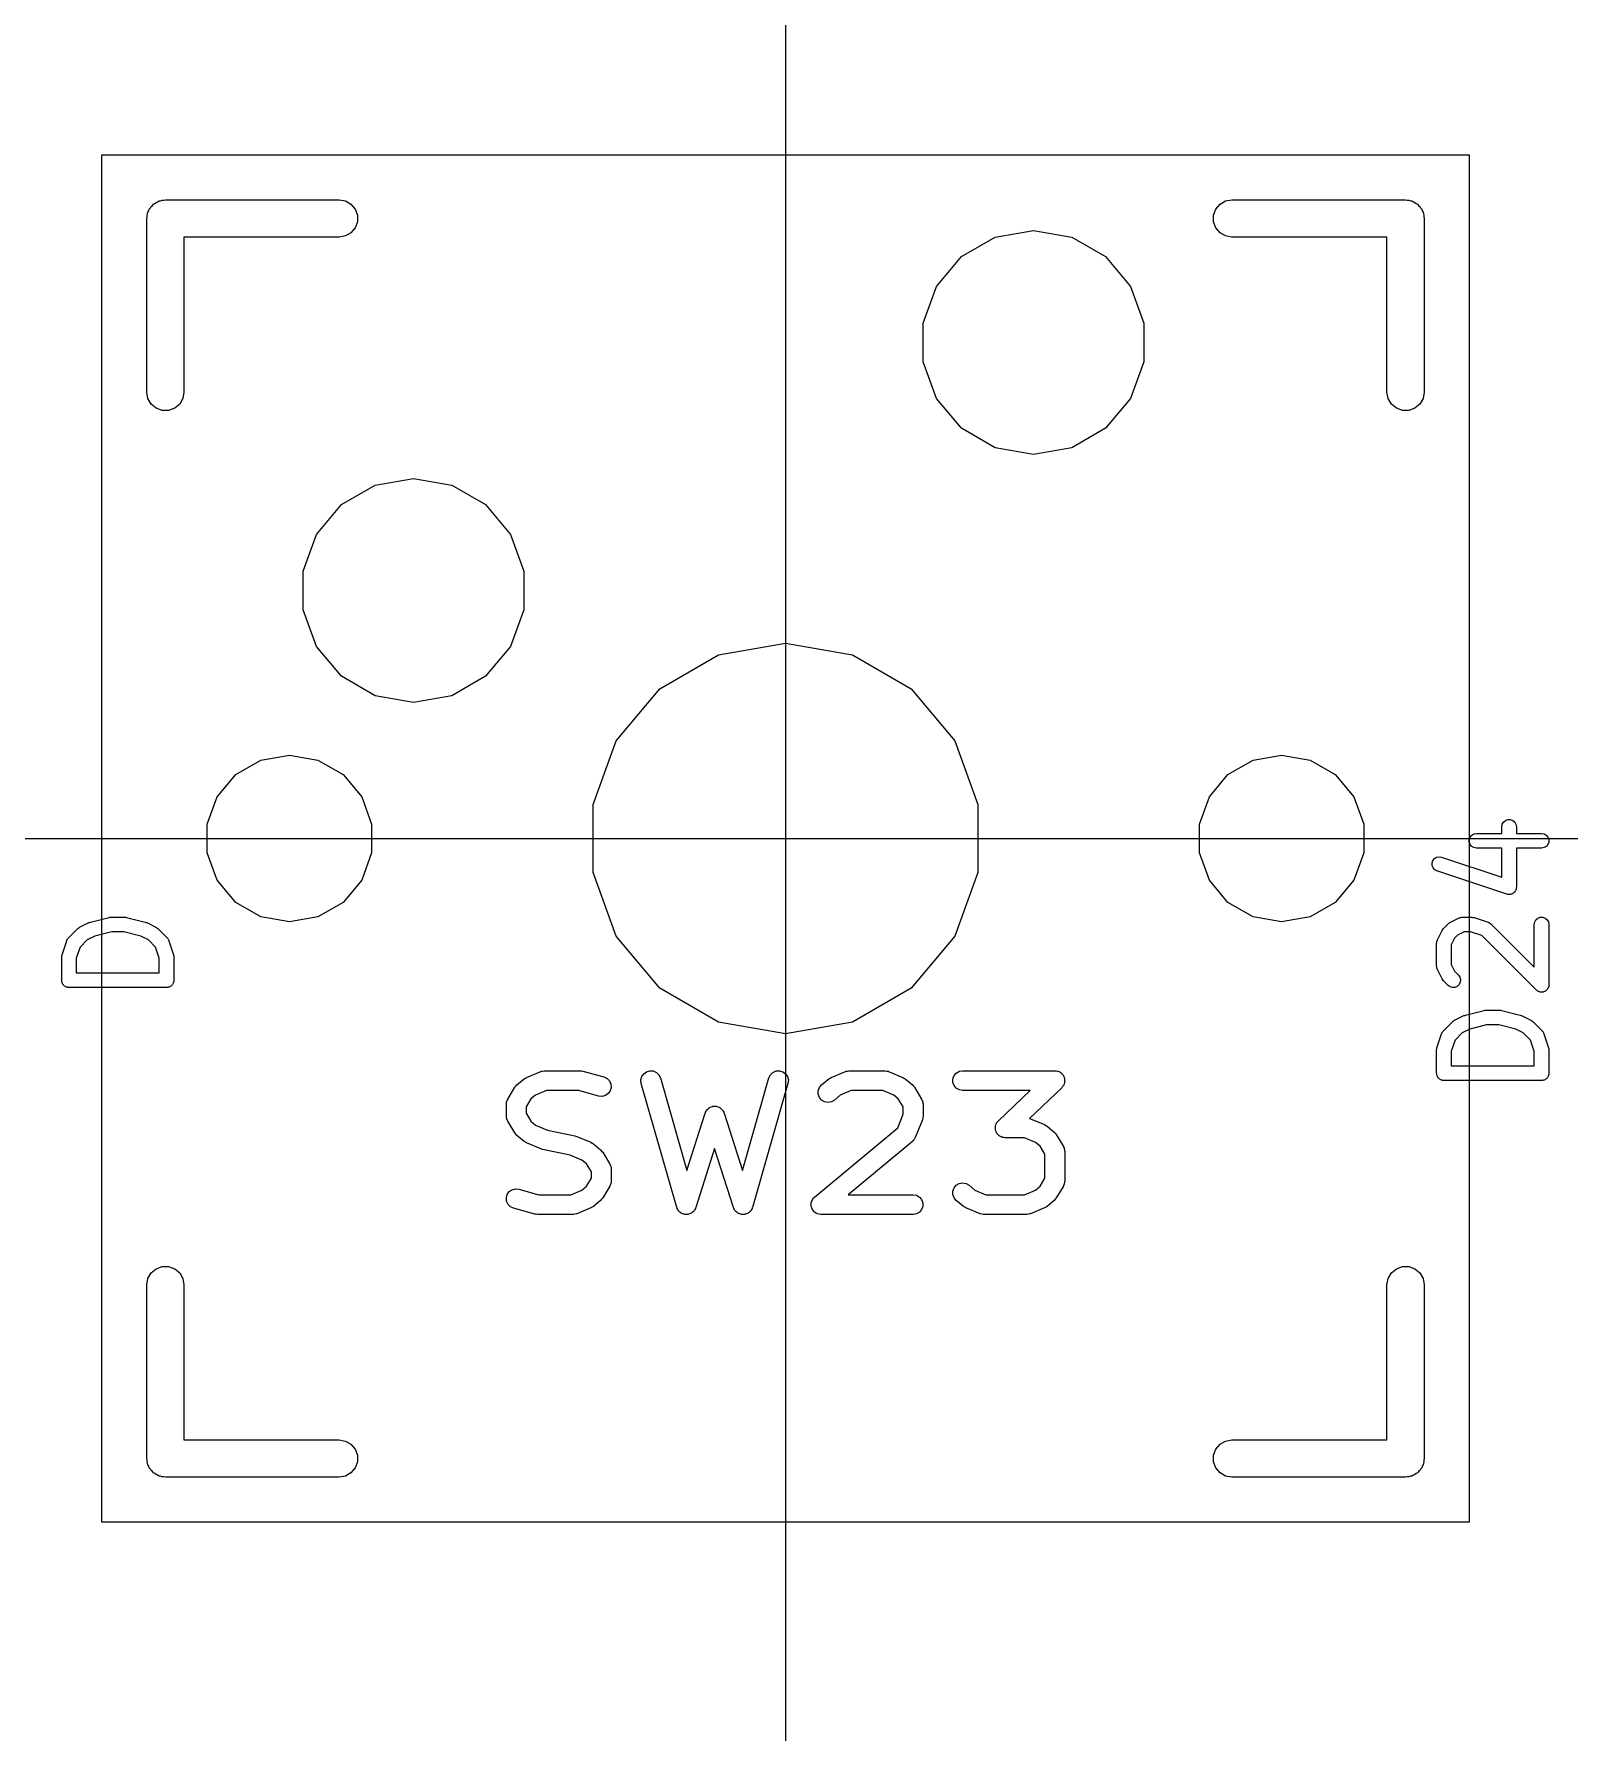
# Model space of a CAD drawing. Header units: millimetres. Extents: x 24 to 200, y 24 to 188.
# Drawn here: x 112.33 to 128.05, y 89.47 to 106.86 of the extents above; entities that cross this region are included whole.
import ezdxf

# ---------------------------------------------------------------- set-up
doc = ezdxf.new("R2010")
doc.units = ezdxf.units.MM
doc.layers.add('3_SwitchPlate', color=6, linetype='Continuous')
doc.layers.add('7_PCBサンプル', color=7, linetype='Continuous')
doc.layers.add('補助線', color=4, linetype='Continuous', lineweight=5, transparency=0.5)

# ---------------------------------------------------------------- blocks, each defined once
blk = doc.blocks.new('hhskb2-F.SilkS')
at = {"layer": '7_PCBサンプル'}
for p, q in [((100.479, -81.5704), (100.485, -81.5547)), ((100.485, -81.5547), (100.496, -81.542)), ((100.496, -81.542), (100.504, -81.5275)), ((100.504, -81.5275), (100.517, -81.5168)), ((100.517, -81.5168), (100.528, -81.5041)), ((100.528, -81.5041), (100.542, -81.4957)), ((100.542, -81.4957), (100.555, -81.485)), ((100.555, -81.485), (100.57, -81.4793)), ((100.57, -81.4793), (100.585, -81.471)), ((100.585, -81.471), (100.601, -81.4681)), ((100.601, -81.4681), (100.617, -81.4624)), ((100.617, -81.4624), (100.634, -81.4624)), ((100.634, -81.4624), (100.65, -81.4595)), ((100.65, -81.4595), (102.428, -81.4595)), ((102.428, -81.4595), (102.493, -81.471)), ((102.493, -81.471), (102.55, -81.5041)), ((102.55, -81.5041), (102.593, -81.5547)), ((102.593, -81.5547), (102.616, -81.6169)), ((111.384, -81.6169), (111.407, -81.5547)), ((111.407, -81.5547), (111.45, -81.5041)), ((111.45, -81.5041), (111.507, -81.471)), ((111.507, -81.471), (111.572, -81.4595)), ((111.572, -81.4595), (113.35, -81.4595)), ((113.35, -81.4595), (113.366, -81.4624)), ((113.366, -81.4624), (113.383, -81.4624)), ((113.383, -81.4624), (113.399, -81.4681)), ((113.399, -81.4681), (113.415, -81.471)), ((113.415, -81.471), (113.43, -81.4793)), ((113.43, -81.4793), (113.445, -81.485)), ((113.445, -81.485), (113.458, -81.4957)), ((113.458, -81.4957), (113.472, -81.5041)), ((113.472, -81.5041), (113.483, -81.5168)), ((113.483, -81.5168), (113.496, -81.5275)), ((113.496, -81.5275), (113.504, -81.542)), ((113.504, -81.542), (113.515, -81.5547)), ((113.515, -81.5547), (113.521, -81.5704)), ((100.459, -81.65), (100.462, -81.6336)), ((100.459, -83.428), (100.459, -81.65)), ((100.462, -81.6169), (100.468, -81.6013)), ((100.462, -81.6336), (100.462, -81.6169)), ((100.468, -81.6013), (100.471, -81.5848)), ((100.471, -81.5848), (100.479, -81.5704)), ((102.616, -81.6831), (102.593, -81.7452)), ((102.616, -81.6169), (102.616, -81.6831)), ((111.384, -81.6831), (111.384, -81.6169)), ((111.407, -81.7452), (111.384, -81.6831)), ((113.521, -81.5704), (113.529, -81.5848)), ((113.529, -81.5848), (113.532, -81.6013)), ((113.532, -81.6013), (113.538, -81.6169)), ((113.538, -81.6169), (113.538, -81.6336)), ((113.538, -81.6336), (113.54, -81.65)), ((113.54, -81.65), (113.54, -83.428)), ((102.428, -81.8405), (100.84, -81.8405)), ((100.84, -81.8405), (100.84, -83.428)), ((102.493, -81.829), (102.428, -81.8405)), ((102.55, -81.7959), (102.493, -81.829)), ((102.593, -81.7452), (102.55, -81.7959)), ((108.802, -82.0411), (109.148, -81.8418)), ((109.148, -81.8418), (109.54, -81.7726)), ((109.54, -81.7726), (109.932, -81.8418)), ((109.932, -81.8418), (110.278, -82.0411)), ((111.45, -81.7959), (111.407, -81.7452)), ((111.507, -81.829), (111.45, -81.7959)), ((111.572, -81.8405), (111.507, -81.829)), ((113.159, -81.8405), (111.572, -81.8405)), ((113.159, -83.428), (113.159, -81.8405)), ((108.546, -82.3463), (108.802, -82.0411)), ((110.278, -82.0411), (110.534, -82.3463)), ((108.41, -82.7208), (108.546, -82.3463)), ((110.534, -82.3463), (110.67, -82.7208)), ((108.41, -83.1192), (108.41, -82.7208)), ((110.67, -82.7208), (110.67, -83.1192)), ((108.546, -83.4937), (108.41, -83.1192)), ((110.67, -83.1192), (110.534, -83.4937)), ((100.471, -83.4932), (100.459, -83.428)), ((100.84, -83.428), (100.829, -83.4932)), ((113.171, -83.4932), (113.159, -83.428)), ((113.54, -83.428), (113.529, -83.4932)), ((100.504, -83.5505), (100.471, -83.4932)), ((100.555, -83.593), (100.504, -83.5505)), ((100.617, -83.6156), (100.555, -83.593)), ((100.683, -83.6156), (100.617, -83.6156)), ((100.745, -83.593), (100.683, -83.6156)), ((100.796, -83.5505), (100.745, -83.593)), ((100.829, -83.4932), (100.796, -83.5505)), ((108.802, -83.7989), (108.546, -83.4937)), ((110.534, -83.4937), (110.278, -83.7989)), ((113.204, -83.5505), (113.171, -83.4932)), ((113.255, -83.593), (113.204, -83.5505)), ((113.317, -83.6156), (113.255, -83.593)), ((113.383, -83.6156), (113.317, -83.6156)), ((113.445, -83.593), (113.383, -83.6156)), ((113.496, -83.5505), (113.445, -83.593)), ((113.529, -83.4932), (113.496, -83.5505)), ((109.148, -83.9982), (108.802, -83.7989)), ((110.278, -83.7989), (109.932, -83.9982)), ((109.54, -84.0674), (109.148, -83.9982)), ((109.932, -83.9982), (109.54, -84.0674)), ((102.798, -84.3818), (103.19, -84.3126)), ((103.19, -84.3126), (103.582, -84.3818)), ((102.452, -84.5811), (102.798, -84.3818)), ((103.582, -84.3818), (103.928, -84.5811)), ((102.196, -84.8863), (102.452, -84.5811)), ((103.928, -84.5811), (104.184, -84.8863)), ((102.06, -85.2608), (102.196, -84.8863)), ((104.184, -84.8863), (104.32, -85.2608)), ((102.06, -85.6592), (102.06, -85.2608)), ((104.32, -85.2608), (104.32, -85.6592)), ((102.196, -86.0337), (102.06, -85.6592)), ((104.32, -85.6592), (104.184, -86.0337)), ((102.452, -86.3389), (102.196, -86.0337)), ((104.184, -86.0337), (103.928, -86.3389)), ((106.315, -86.1192), (107, -85.9985)), ((107, -85.9985), (107.685, -86.1192)), ((105.713, -86.4667), (106.315, -86.1192)), ((107.685, -86.1192), (108.287, -86.4667)), ((102.798, -86.5382), (102.452, -86.3389)), ((103.928, -86.3389), (103.582, -86.5382)), ((103.19, -86.6074), (102.798, -86.5382)), ((103.582, -86.5382), (103.19, -86.6074)), ((105.267, -86.9992), (105.713, -86.4667)), ((108.287, -86.4667), (108.733, -86.9992)), ((105.029, -87.6524), (105.267, -86.9992)), ((108.733, -86.9992), (108.971, -87.6524)), ((101.371, -87.3457), (101.628, -87.1974)), ((101.628, -87.1974), (101.92, -87.1458)), ((101.92, -87.1458), (102.212, -87.1974)), ((102.212, -87.1974), (102.469, -87.3457)), ((111.531, -87.3457), (111.788, -87.1974)), ((111.788, -87.1974), (112.08, -87.1458)), ((112.08, -87.1458), (112.372, -87.1974)), ((112.372, -87.1974), (112.629, -87.3457)), ((101.18, -87.5729), (101.371, -87.3457)), ((102.469, -87.3457), (102.66, -87.5729)), ((111.34, -87.5729), (111.531, -87.3457)), ((112.629, -87.3457), (112.82, -87.5729)), ((101.079, -87.8517), (101.18, -87.5729)), ((102.66, -87.5729), (102.761, -87.8517)), ((111.239, -87.8517), (111.34, -87.5729)), ((112.82, -87.5729), (112.921, -87.8517)), ((105.029, -88.3476), (105.029, -87.6524)), ((108.971, -87.6524), (108.971, -88.3476)), ((114.352, -87.8323), (114.372, -87.8155)), ((114.372, -87.8155), (114.396, -87.8066)), ((114.396, -87.8066), (114.422, -87.8066)), ((114.422, -87.8066), (114.447, -87.8155)), ((114.447, -87.8155), (114.467, -87.8323)), ((101.079, -88.1483), (101.079, -87.8517)), ((102.761, -87.8517), (102.761, -88.1483)), ((111.239, -88.1483), (111.239, -87.8517)), ((112.921, -87.8517), (112.921, -88.1483)), ((114.002, -88.0103), (114.011, -87.9858)), ((114.011, -87.9858), (114.028, -87.9659)), ((114.028, -87.9659), (114.05, -87.9529)), ((114.05, -87.9529), (114.076, -87.9483)), ((114.076, -87.9483), (114.334, -87.9483)), ((114.334, -87.8805), (114.339, -87.8548)), ((114.334, -87.9483), (114.334, -87.8805)), ((114.339, -87.8548), (114.352, -87.8323)), ((114.467, -87.8323), (114.48, -87.8548)), ((114.48, -87.8548), (114.484, -87.8805)), ((114.484, -87.8805), (114.484, -87.9483)), ((114.484, -87.9483), (114.742, -87.9483)), ((114.742, -87.9483), (114.768, -87.9529)), ((114.768, -87.9529), (114.791, -87.9659)), ((114.791, -87.9659), (114.807, -87.9858)), ((114.807, -87.9858), (114.816, -88.0103)), ((101.18, -88.4271), (101.079, -88.1483)), ((102.761, -88.1483), (102.66, -88.4271)), ((111.34, -88.4271), (111.239, -88.1483)), ((112.921, -88.1483), (112.82, -88.4271)), ((114.002, -88.0364), (114.002, -88.0103)), ((114.011, -88.0608), (114.002, -88.0364)), ((114.028, -88.0808), (114.011, -88.0608)), ((114.05, -88.0938), (114.028, -88.0808)), ((114.076, -88.0983), (114.05, -88.0938)), ((114.334, -88.0983), (114.076, -88.0983)), ((114.334, -88.3955), (114.334, -88.0983)), ((114.742, -88.0983), (114.484, -88.0983)), ((114.484, -88.0983), (114.484, -88.4995)), ((114.768, -88.0938), (114.742, -88.0983)), ((114.791, -88.0808), (114.768, -88.0938)), ((114.807, -88.0608), (114.791, -88.0808)), ((114.816, -88.0364), (114.807, -88.0608)), ((114.816, -88.0103), (114.816, -88.0364)), ((113.621, -88.2504), (113.629, -88.2257)), ((113.621, -88.2765), (113.621, -88.2504)), ((113.631, -88.3007), (113.621, -88.2765)), ((113.629, -88.2257), (113.645, -88.2053)), ((113.648, -88.3202), (113.631, -88.3007)), ((113.645, -88.2053), (113.667, -88.1917)), ((113.671, -88.3326), (113.648, -88.3202)), ((113.667, -88.1917), (113.693, -88.1865)), ((114.385, -88.5707), (113.671, -88.3326)), ((113.693, -88.1865), (113.718, -88.1903)), ((113.718, -88.1903), (114.334, -88.3955)), ((101.371, -88.6543), (101.18, -88.4271)), ((102.66, -88.4271), (102.469, -88.6543)), ((105.267, -89.0008), (105.029, -88.3476)), ((108.971, -88.3476), (108.733, -89.0008)), ((111.531, -88.6543), (111.34, -88.4271)), ((112.82, -88.4271), (112.629, -88.6543)), ((114.483, -88.5105), (114.481, -88.5177)), ((114.484, -88.4995), (114.483, -88.505)), ((114.483, -88.505), (114.483, -88.5105)), ((101.628, -88.8026), (101.371, -88.6543)), ((102.469, -88.6543), (102.212, -88.8026)), ((111.788, -88.8026), (111.531, -88.6543)), ((112.629, -88.6543), (112.372, -88.8026)), ((114.391, -88.5715), (114.385, -88.5707)), ((114.396, -88.5734), (114.391, -88.5715)), ((114.404, -88.5734), (114.396, -88.5734)), ((114.411, -88.5745), (114.404, -88.5734)), ((114.417, -88.5734), (114.411, -88.5745)), ((114.422, -88.5734), (114.417, -88.5734)), ((114.429, -88.5708), (114.422, -88.5734)), ((114.437, -88.5693), (114.429, -88.5708)), ((114.441, -88.5664), (114.437, -88.5693)), ((114.447, -88.5645), (114.441, -88.5664)), ((114.452, -88.5596), (114.447, -88.5645)), ((114.459, -88.5556), (114.452, -88.5596)), ((114.462, -88.5513), (114.459, -88.5556)), ((114.467, -88.5477), (114.462, -88.5513)), ((114.47, -88.5412), (114.467, -88.5477)), ((114.475, -88.5352), (114.47, -88.5412)), ((114.477, -88.53), (114.475, -88.5352)), ((114.48, -88.5252), (114.477, -88.53)), ((114.481, -88.5177), (114.48, -88.5252)), ((101.92, -88.8541), (101.628, -88.8026)), ((102.212, -88.8026), (101.92, -88.8541)), ((112.08, -88.8541), (111.788, -88.8026)), ((112.372, -88.8026), (112.08, -88.8541)), ((113.794, -88.8682), (113.804, -88.861)), ((113.804, -88.861), (113.899, -88.8134)), ((113.899, -88.8134), (113.903, -88.8122)), ((113.903, -88.8122), (113.907, -88.81)), ((113.907, -88.81), (113.916, -88.8085)), ((113.916, -88.8085), (113.924, -88.806)), ((113.924, -88.806), (113.929, -88.8062)), ((113.929, -88.8062), (113.933, -88.8055)), ((113.933, -88.8055), (114.028, -88.8055)), ((114.028, -88.8055), (114.04, -88.8076)), ((114.04, -88.8076), (114.052, -88.8093)), ((114.052, -88.8093), (114.195, -88.8569)), ((114.195, -88.8569), (114.198, -88.859)), ((114.198, -88.859), (114.203, -88.8601)), ((114.203, -88.8601), (114.21, -88.8652)), ((114.667, -88.8805), (114.672, -88.8548)), ((114.672, -88.8548), (114.685, -88.8323)), ((114.685, -88.8323), (114.705, -88.8155)), ((114.705, -88.8155), (114.729, -88.8066)), ((114.729, -88.8066), (114.755, -88.8066)), ((114.755, -88.8066), (114.78, -88.8155)), ((114.78, -88.8155), (114.8, -88.8323)), ((114.8, -88.8323), (114.813, -88.8548)), ((114.813, -88.8548), (114.817, -88.8805)), ((105.713, -89.5332), (105.267, -89.0008)), ((108.733, -89.0008), (108.287, -89.5332)), ((113.674, -89.0416), (113.675, -89.0374)), ((113.675, -89.0374), (113.723, -88.9422)), ((113.723, -88.9422), (113.73, -88.9325)), ((113.73, -88.9325), (113.737, -88.9227)), ((113.737, -88.9227), (113.785, -88.8751)), ((113.785, -88.8751), (113.794, -88.8682)), ((113.852, -89.0201), (113.817, -89.0887)), ((113.882, -88.9897), (113.852, -89.0201)), ((113.951, -88.9555), (113.882, -88.9897)), ((114.016, -88.9555), (113.951, -88.9555)), ((114.13, -88.9936), (114.016, -88.9555)), ((114.689, -89.5526), (114.13, -88.9936)), ((114.21, -88.8652), (114.218, -88.8693)), ((114.218, -88.8693), (114.22, -88.8726)), ((114.22, -88.8726), (114.224, -88.8751)), ((114.224, -88.8751), (114.667, -89.3185)), ((114.667, -89.3185), (114.667, -88.8805)), ((114.817, -88.8805), (114.817, -89.4995)), ((113.667, -89.071), (113.668, -89.0667)), ((113.667, -89.309), (113.667, -89.071)), ((113.668, -89.0624), (113.67, -89.054)), ((113.668, -89.0667), (113.668, -89.0624)), ((113.67, -89.054), (113.672, -89.0453)), ((113.672, -89.0453), (113.674, -89.0416)), ((113.817, -89.0887), (113.817, -89.2913)), ((113.668, -89.3133), (113.667, -89.309)), ((113.668, -89.3176), (113.668, -89.3133)), ((113.67, -89.326), (113.668, -89.3176)), ((113.672, -89.3347), (113.67, -89.326)), ((113.674, -89.3384), (113.672, -89.3347)), ((113.675, -89.3426), (113.674, -89.3384)), ((113.723, -89.4378), (113.675, -89.3426)), ((113.817, -89.2913), (113.852, -89.3599)), ((113.852, -89.3599), (113.891, -89.3989)), ((106.315, -89.8808), (105.713, -89.5332)), ((108.287, -89.5332), (107.685, -89.8808)), ((113.73, -89.4475), (113.723, -89.4378)), ((113.737, -89.4573), (113.73, -89.4475)), ((113.785, -89.5049), (113.737, -89.4573)), ((113.806, -89.5199), (113.785, -89.5049)), ((113.831, -89.5266), (113.806, -89.5199)), ((113.857, -89.5243), (113.831, -89.5266)), ((113.881, -89.5133), (113.857, -89.5243)), ((113.899, -89.4949), (113.881, -89.5133)), ((113.891, -89.3989), (113.906, -89.4202)), ((113.91, -89.4713), (113.899, -89.4949)), ((113.906, -89.4202), (113.912, -89.4454)), ((113.912, -89.4454), (113.91, -89.4713)), ((114.697, -89.5582), (114.689, -89.5526)), ((114.705, -89.5645), (114.697, -89.5582)), ((114.792, -89.554), (114.785, -89.561)), ((114.8, -89.5477), (114.792, -89.554)), ((114.801, -89.5449), (114.8, -89.5477)), ((114.804, -89.5425), (114.801, -89.5449)), ((114.808, -89.5337), (114.804, -89.5425)), ((114.813, -89.5252), (114.808, -89.5337)), ((114.815, -89.5189), (114.813, -89.5219)), ((114.813, -89.5219), (114.813, -89.5252)), ((114.816, -89.5092), (114.815, -89.5189)), ((114.817, -89.4995), (114.816, -89.5092)), ((114.708, -89.5656), (114.705, -89.5645)), ((114.711, -89.5675), (114.708, -89.5656)), ((114.72, -89.57), (114.711, -89.5675)), ((114.729, -89.5734), (114.72, -89.57)), ((114.733, -89.5734), (114.729, -89.5734)), ((114.736, -89.5742), (114.733, -89.5734)), ((114.746, -89.5734), (114.736, -89.5742)), ((114.755, -89.5734), (114.746, -89.5734)), ((114.759, -89.5723), (114.755, -89.5734)), ((114.762, -89.572), (114.759, -89.5723)), ((114.771, -89.5678), (114.762, -89.572)), ((114.78, -89.5645), (114.771, -89.5678)), ((114.782, -89.5624), (114.78, -89.5645)), ((114.785, -89.561), (114.782, -89.5624)), ((107, -90.0015), (106.315, -89.8808)), ((107.685, -89.8808), (107, -90.0015)), ((113.737, -89.9703), (113.832, -89.8751)), ((113.832, -89.8751), (113.842, -89.8682)), ((113.842, -89.8682), (113.852, -89.861)), ((113.852, -89.861), (113.947, -89.8134)), ((113.947, -89.8134), (113.955, -89.8111)), ((113.955, -89.8111), (113.962, -89.8077)), ((113.962, -89.8077), (114.153, -89.7601)), ((114.153, -89.7601), (114.162, -89.7595)), ((114.162, -89.7595), (114.171, -89.7579)), ((114.171, -89.7579), (114.314, -89.7579)), ((114.314, -89.7579), (114.323, -89.7595)), ((114.323, -89.7595), (114.332, -89.7601)), ((114.332, -89.7601), (114.522, -89.8077)), ((114.522, -89.8077), (114.53, -89.8111)), ((114.53, -89.8111), (114.538, -89.8134)), ((114.538, -89.8134), (114.633, -89.861)), ((114.633, -89.861), (114.643, -89.8682)), ((114.643, -89.8682), (114.653, -89.8751)), ((114.653, -89.8751), (114.748, -89.9703)), ((113.671, -90.1425), (113.719, -89.9996)), ((113.719, -89.9996), (113.721, -89.9958)), ((113.721, -89.9958), (113.722, -89.9916)), ((113.722, -89.9916), (113.727, -89.9844)), ((113.727, -89.9844), (113.731, -89.9767)), ((113.731, -89.9767), (113.734, -89.9738)), ((113.734, -89.9738), (113.737, -89.9703)), ((113.856, -90.0638), (113.817, -90.1784)), ((113.93, -89.9897), (113.856, -90.0638)), ((114.007, -89.9512), (113.93, -89.9897)), ((114.18, -89.9079), (114.007, -89.9512)), ((114.305, -89.9079), (114.18, -89.9079)), ((114.478, -89.9512), (114.305, -89.9079)), ((114.555, -89.9897), (114.478, -89.9512)), ((114.629, -90.0638), (114.555, -89.9897)), ((114.667, -90.1784), (114.629, -90.0638)), ((114.748, -89.9703), (114.75, -89.9738)), ((114.75, -89.9738), (114.754, -89.9767)), ((114.754, -89.9767), (114.758, -89.9844)), ((114.758, -89.9844), (114.763, -89.9916)), ((114.763, -89.9916), (114.764, -89.9958)), ((114.764, -89.9958), (114.766, -89.9996)), ((114.766, -89.9996), (114.814, -90.1425)), ((113.667, -90.1662), (113.669, -90.1543)), ((113.667, -90.4043), (113.667, -90.1662)), ((113.669, -90.1543), (113.671, -90.1425)), ((113.817, -90.1784), (113.817, -90.3293)), ((114.667, -90.3293), (114.667, -90.1784)), ((114.814, -90.1425), (114.815, -90.1543)), ((114.815, -90.1543), (114.817, -90.1662)), ((114.817, -90.1662), (114.817, -90.4043)), ((104.348, -90.4462), (104.493, -90.3857)), ((104.493, -90.3857), (104.496, -90.3852)), ((104.496, -90.3852), (104.498, -90.3841)), ((104.498, -90.3841), (104.513, -90.3814)), ((104.513, -90.3814), (104.528, -90.378)), ((104.528, -90.378), (104.53, -90.3783)), ((104.53, -90.3783), (104.533, -90.3779)), ((104.533, -90.3779), (104.895, -90.3779)), ((104.895, -90.3779), (104.909, -90.3803)), ((104.909, -90.3803), (104.923, -90.3816)), ((104.923, -90.3816), (105.14, -90.4421)), ((105.528, -90.4381), (105.548, -90.4089)), ((105.548, -90.4089), (105.577, -90.3882)), ((105.577, -90.3882), (105.611, -90.3785)), ((105.611, -90.3785), (105.646, -90.381)), ((105.646, -90.381), (105.678, -90.3953)), ((105.678, -90.3953), (105.703, -90.4199)), ((105.703, -90.4199), (105.719, -90.4516)), ((106.83, -90.4516), (106.845, -90.4199)), ((106.845, -90.4199), (106.871, -90.3953)), ((106.871, -90.3953), (106.903, -90.381)), ((106.903, -90.381), (106.938, -90.3785)), ((106.938, -90.3785), (106.972, -90.3882)), ((106.972, -90.3882), (107, -90.4089)), ((107, -90.4089), (107.02, -90.4381)), ((107.469, -90.4462), (107.614, -90.3857)), ((107.614, -90.3857), (107.616, -90.3852)), ((107.616, -90.3852), (107.618, -90.3841)), ((107.618, -90.3841), (107.634, -90.3814)), ((107.634, -90.3814), (107.648, -90.378)), ((107.648, -90.378), (107.651, -90.3783)), ((107.651, -90.3783), (107.653, -90.3779)), ((107.653, -90.3779), (108.016, -90.3779)), ((108.016, -90.3779), (108.018, -90.3783)), ((108.018, -90.3783), (108.021, -90.378)), ((108.021, -90.378), (108.036, -90.3814)), ((108.036, -90.3814), (108.051, -90.3841)), ((108.051, -90.3841), (108.053, -90.3852)), ((108.053, -90.3852), (108.055, -90.3857)), ((108.055, -90.3857), (108.2, -90.4462)), ((108.714, -90.4619), (108.726, -90.4287)), ((108.726, -90.4287), (108.749, -90.4017)), ((108.749, -90.4017), (108.78, -90.3841)), ((108.78, -90.3841), (108.814, -90.3779)), ((108.814, -90.3779), (109.758, -90.3779)), ((109.758, -90.3779), (109.772, -90.3804)), ((109.772, -90.3804), (109.786, -90.3821)), ((109.786, -90.3821), (109.789, -90.3835)), ((109.789, -90.3835), (109.792, -90.3841)), ((109.792, -90.3841), (109.805, -90.3913)), ((109.805, -90.3913), (109.818, -90.3977)), ((109.818, -90.3977), (109.82, -90.4001)), ((109.82, -90.4001), (109.823, -90.4017)), ((109.823, -90.4017), (109.832, -90.4128)), ((109.832, -90.4128), (109.842, -90.4233)), ((109.842, -90.4233), (109.844, -90.4263)), ((109.844, -90.4263), (109.846, -90.4287)), ((109.846, -90.4287), (109.851, -90.4423)), ((113.669, -90.4107), (113.667, -90.4043)), ((113.669, -90.4173), (113.669, -90.4107)), ((113.671, -90.4235), (113.669, -90.4173)), ((113.672, -90.4299), (113.671, -90.4235)), ((113.817, -90.3293), (114.667, -90.3293)), ((114.814, -90.4235), (114.813, -90.4299)), ((114.816, -90.4173), (114.814, -90.4235)), ((114.817, -90.4043), (114.816, -90.4107)), ((114.816, -90.4107), (114.816, -90.4173)), ((104.155, -90.6692), (104.228, -90.5482)), ((104.228, -90.5482), (104.239, -90.5354)), ((104.239, -90.5354), (104.25, -90.5224)), ((104.25, -90.5224), (104.322, -90.4619)), ((104.322, -90.4619), (104.336, -90.4544)), ((104.336, -90.4544), (104.348, -90.4462)), ((104.553, -90.5811), (104.441, -90.6279)), ((104.882, -90.5811), (104.553, -90.5811)), ((105.086, -90.6379), (104.882, -90.5811)), ((105.14, -90.4421), (105.172, -90.4573)), ((105.172, -90.4573), (105.197, -90.4825)), ((105.205, -90.5838), (105.184, -90.6125)), ((105.197, -90.4825), (105.212, -90.5146)), ((105.214, -90.5498), (105.205, -90.5838)), ((105.212, -90.5146), (105.214, -90.5498)), ((105.52, -90.4723), (105.528, -90.4381)), ((105.523, -90.5074), (105.52, -90.4723)), ((105.886, -91.7774), (105.523, -90.5074)), ((105.719, -90.4516), (105.99, -91.399)), ((106.559, -91.399), (106.83, -90.4516)), ((107.025, -90.5074), (106.662, -91.7774)), ((107.02, -90.4381), (107.029, -90.4723)), ((107.029, -90.4723), (107.025, -90.5074)), ((107.335, -90.5825), (107.348, -90.5494)), ((107.335, -90.6178), (107.335, -90.5825)), ((107.348, -90.5494), (107.37, -90.5224)), ((107.37, -90.5224), (107.443, -90.4619)), ((107.443, -90.4619), (107.456, -90.4544)), ((107.456, -90.4544), (107.469, -90.4462)), ((107.673, -90.5811), (107.561, -90.6279)), ((107.996, -90.5811), (107.673, -90.5811)), ((108.108, -90.6279), (107.996, -90.5811)), ((108.2, -90.4462), (108.213, -90.4544)), ((108.213, -90.4544), (108.226, -90.4619)), ((108.226, -90.4619), (108.299, -90.5224)), ((108.299, -90.5224), (108.31, -90.5354)), ((108.31, -90.5354), (108.321, -90.5482)), ((108.321, -90.5482), (108.393, -90.6692)), ((108.714, -90.4972), (108.714, -90.4619)), ((108.726, -90.5303), (108.714, -90.4972)), ((108.749, -90.5574), (108.726, -90.5303)), ((108.78, -90.575), (108.749, -90.5574)), ((108.814, -90.5811), (108.78, -90.575)), ((109.504, -90.5811), (108.814, -90.5811)), ((109.18, -90.8898), (109.504, -90.5811)), ((109.828, -90.5531), (109.498, -90.8671)), ((109.836, -90.5414), (109.828, -90.5531)), ((109.846, -90.5303), (109.836, -90.5414)), ((109.847, -90.5273), (109.846, -90.5303)), ((109.849, -90.5247), (109.847, -90.5273)), ((109.853, -90.5108), (109.849, -90.5247)), ((109.851, -90.4423), (109.856, -90.4556)), ((109.858, -90.4972), (109.853, -90.5108)), ((109.856, -90.4556), (109.857, -90.4588)), ((109.857, -90.4588), (109.858, -90.4619)), ((109.858, -90.4619), (109.858, -90.4764)), ((109.858, -90.4764), (109.859, -90.4908)), ((109.859, -90.4908), (109.858, -90.4939)), ((109.858, -90.4939), (109.858, -90.4972)), ((113.675, -90.4356), (113.672, -90.4299)), ((113.677, -90.4418), (113.675, -90.4356)), ((113.682, -90.4468), (113.677, -90.4418)), ((113.685, -90.4525), (113.682, -90.4468)), ((113.69, -90.4567), (113.685, -90.4525)), ((113.694, -90.4617), (113.69, -90.4567)), ((113.7, -90.465), (113.694, -90.4617)), ((113.705, -90.4692), (113.7, -90.465)), ((113.711, -90.4715), (113.705, -90.4692)), ((113.717, -90.4748), (113.711, -90.4715)), ((113.723, -90.4759), (113.717, -90.4748)), ((113.729, -90.4781), (113.723, -90.4759)), ((113.736, -90.4781), (113.729, -90.4781)), ((113.742, -90.4793), (113.736, -90.4781)), ((114.742, -90.4793), (113.742, -90.4793)), ((114.749, -90.4781), (114.742, -90.4793)), ((114.755, -90.4781), (114.749, -90.4781)), ((114.762, -90.4759), (114.755, -90.4781)), ((114.768, -90.4748), (114.762, -90.4759)), ((114.774, -90.4715), (114.768, -90.4748)), ((114.78, -90.4692), (114.774, -90.4715)), ((114.785, -90.465), (114.78, -90.4692)), ((114.791, -90.4617), (114.785, -90.465)), ((114.795, -90.4567), (114.791, -90.4617)), ((114.8, -90.4525), (114.795, -90.4567)), ((114.803, -90.4468), (114.8, -90.4525)), ((114.807, -90.4418), (114.803, -90.4468)), ((114.81, -90.4356), (114.807, -90.4418)), ((114.813, -90.4299), (114.81, -90.4356)), ((104.141, -90.7214), (104.142, -90.7118)), ((104.141, -90.8424), (104.141, -90.7214)), ((104.142, -90.7118), (104.143, -90.7021)), ((104.143, -90.7021), (104.145, -90.6946)), ((104.145, -90.6946), (104.147, -90.6867)), ((104.147, -90.6867), (104.152, -90.6782)), ((104.152, -90.6782), (104.155, -90.6692)), ((104.393, -90.6675), (104.344, -90.7496)), ((104.344, -90.7496), (104.344, -90.8142)), ((104.441, -90.6279), (104.393, -90.6675)), ((105.121, -90.6413), (105.086, -90.6379)), ((105.155, -90.6325), (105.121, -90.6413)), ((105.184, -90.6125), (105.155, -90.6325)), ((106.197, -90.7775), (106.199, -90.7741)), ((106.199, -90.7741), (106.21, -90.7657)), ((106.21, -90.7657), (106.22, -90.7565)), ((106.22, -90.7565), (106.224, -90.7549)), ((106.224, -90.7549), (106.227, -90.7525)), ((106.227, -90.7525), (106.24, -90.7483)), ((106.24, -90.7483), (106.253, -90.7431)), ((106.253, -90.7431), (106.257, -90.7429)), ((106.257, -90.7429), (106.261, -90.7417)), ((106.261, -90.7417), (106.274, -90.7422)), ((106.274, -90.7422), (106.288, -90.7417)), ((106.288, -90.7417), (106.292, -90.7429)), ((106.292, -90.7429), (106.296, -90.7431)), ((106.296, -90.7431), (106.309, -90.7483)), ((106.309, -90.7483), (106.322, -90.7525)), ((106.322, -90.7525), (106.325, -90.7549)), ((106.325, -90.7549), (106.329, -90.7565)), ((106.329, -90.7565), (106.339, -90.7657)), ((106.339, -90.7657), (106.349, -90.7741)), ((106.349, -90.7741), (106.352, -90.7775)), ((107.347, -90.651), (107.335, -90.6178)), ((107.37, -90.6781), (107.347, -90.651)), ((107.4, -90.6958), (107.37, -90.6781)), ((107.435, -90.7021), (107.4, -90.6958)), ((107.47, -90.6961), (107.435, -90.7021)), ((107.5, -90.6785), (107.47, -90.6961)), ((107.561, -90.6279), (107.5, -90.6785)), ((108.155, -90.6675), (108.108, -90.6279)), ((108.205, -90.7496), (108.155, -90.6675)), ((108.205, -90.8228), (108.205, -90.7496)), ((108.393, -90.6692), (108.397, -90.6782)), ((108.397, -90.6782), (108.402, -90.6867)), ((108.402, -90.6867), (108.403, -90.6946)), ((108.403, -90.6946), (108.406, -90.7021)), ((108.406, -90.7021), (108.406, -90.7118)), ((108.406, -90.7118), (108.408, -90.7214)), ((108.408, -90.7214), (108.408, -90.8424)), ((104.142, -90.852), (104.141, -90.8424)), ((104.143, -90.8617), (104.142, -90.852)), ((104.145, -90.8692), (104.143, -90.8617)), ((104.147, -90.8771), (104.145, -90.8692)), ((104.152, -90.8856), (104.147, -90.8771)), ((104.155, -90.8947), (104.152, -90.8856)), ((104.228, -91.0156), (104.155, -90.8947)), ((104.344, -90.8142), (104.393, -90.8963)), ((104.393, -90.8963), (104.441, -90.9359)), ((104.441, -90.9359), (104.563, -90.9868)), ((105.99, -91.399), (106.178, -90.8114)), ((106.178, -90.8114), (106.179, -90.8078)), ((106.179, -90.8078), (106.18, -90.8039)), ((106.18, -90.8039), (106.188, -90.7923)), ((106.188, -90.7923), (106.194, -90.7802)), ((106.194, -90.7802), (106.197, -90.7775)), ((106.352, -90.7775), (106.355, -90.7802)), ((106.355, -90.7802), (106.361, -90.7923)), ((106.361, -90.7923), (106.368, -90.8039)), ((106.368, -90.8039), (106.369, -90.8078)), ((106.369, -90.8078), (106.371, -90.8114)), ((106.371, -90.8114), (106.559, -91.399)), ((108.149, -90.9622), (108.205, -90.8228)), ((108.401, -90.8801), (108.328, -91.0615)), ((108.402, -90.8771), (108.401, -90.8785)), ((108.401, -90.8785), (108.401, -90.8801)), ((108.405, -90.8613), (108.402, -90.8771)), ((108.408, -90.8456), (108.405, -90.8613)), ((108.408, -90.8424), (108.408, -90.844)), ((108.408, -90.844), (108.408, -90.8456)), ((109.149, -90.952), (109.15, -90.9489)), ((109.15, -90.9457), (109.155, -90.9321)), ((109.15, -90.9489), (109.15, -90.9457)), ((109.155, -90.9321), (109.159, -90.9182)), ((109.159, -90.9182), (109.161, -90.9156)), ((109.161, -90.9156), (109.162, -90.9125)), ((109.162, -90.9125), (109.171, -90.9014)), ((109.171, -90.9014), (109.18, -90.8898)), ((109.498, -90.8671), (109.502, -90.8679)), ((109.502, -90.8679), (109.504, -90.869)), ((109.504, -90.869), (109.507, -90.8695)), ((109.507, -90.8695), (109.652, -90.93)), ((109.652, -90.93), (109.664, -90.9382)), ((109.664, -90.9382), (109.678, -90.9458)), ((109.678, -90.9458), (109.75, -91.0062)), ((104.239, -91.0284), (104.228, -91.0156)), ((104.25, -91.0414), (104.239, -91.0284)), ((104.322, -91.1019), (104.25, -91.0414)), ((104.336, -91.1094), (104.322, -91.1019)), ((104.348, -91.1176), (104.336, -91.1094)), ((104.493, -91.1781), (104.348, -91.1176)), ((104.563, -90.9868), (104.844, -91.0453)), ((104.844, -91.0453), (104.853, -91.0489)), ((104.853, -91.0489), (104.862, -91.051)), ((104.862, -91.051), (105.007, -91.1115)), ((105.007, -91.1115), (105.02, -91.1196)), ((105.02, -91.1196), (105.033, -91.1272)), ((107.298, -91.6715), (108.149, -90.9622)), ((108.299, -91.1019), (107.643, -91.6479)), ((108.304, -91.0962), (108.299, -91.1019)), ((108.309, -91.0915), (108.304, -91.0962)), ((108.315, -91.0828), (108.309, -91.0915)), ((108.322, -91.0749), (108.315, -91.0828)), ((108.324, -91.0679), (108.322, -91.0749)), ((108.328, -91.0615), (108.324, -91.0679)), ((109.15, -90.9665), (109.149, -90.952)), ((109.15, -90.981), (109.15, -90.9665)), ((109.151, -90.984), (109.15, -90.981)), ((109.151, -90.9872), (109.151, -90.984)), ((109.157, -91.0005), (109.151, -90.9872)), ((109.162, -91.0141), (109.157, -91.0005)), ((109.164, -91.0166), (109.162, -91.0141)), ((109.165, -91.0196), (109.164, -91.0166)), ((109.175, -91.0301), (109.165, -91.0196)), ((109.184, -91.0412), (109.175, -91.0301)), ((109.187, -91.0428), (109.184, -91.0412)), ((109.189, -91.0451), (109.187, -91.0428)), ((109.202, -91.0516), (109.189, -91.0451)), ((109.215, -91.0588), (109.202, -91.0516)), ((109.218, -91.0594), (109.215, -91.0588)), ((109.221, -91.0608), (109.218, -91.0594)), ((109.235, -91.0624), (109.221, -91.0608)), ((109.25, -91.0649), (109.235, -91.0624)), ((109.447, -91.0649), (109.25, -91.0649)), ((109.559, -91.1117), (109.447, -91.0649)), ((109.607, -91.1513), (109.559, -91.1117)), ((109.75, -91.0062), (109.761, -91.0192)), ((109.761, -91.0192), (109.772, -91.032)), ((109.772, -91.032), (109.845, -91.153)), ((104.503, -91.1802), (104.493, -91.1781)), ((104.512, -91.1837), (104.503, -91.1802)), ((104.793, -91.2423), (104.512, -91.1837)), ((104.915, -91.2931), (104.793, -91.2423)), ((104.962, -91.3327), (104.915, -91.2931)), ((105.033, -91.1272), (105.106, -91.1877)), ((105.106, -91.1877), (105.117, -91.2006)), ((105.117, -91.2006), (105.128, -91.2134)), ((105.128, -91.2134), (105.2, -91.3344)), ((106.274, -91.1757), (106.081, -91.7805)), ((106.468, -91.7805), (106.274, -91.1757)), ((109.656, -91.2334), (109.607, -91.1513)), ((109.656, -91.4795), (109.656, -91.2334)), ((109.845, -91.153), (109.848, -91.1621)), ((109.848, -91.1621), (109.853, -91.1705)), ((109.853, -91.1705), (109.855, -91.1784)), ((109.855, -91.1784), (109.857, -91.1859)), ((109.857, -91.1859), (109.858, -91.1956)), ((109.858, -91.1956), (109.859, -91.2052)), ((109.859, -91.2052), (109.859, -91.5076)), ((105.012, -91.4148), (104.962, -91.3327)), ((105.012, -91.4795), (105.012, -91.4148)), ((105.2, -91.3344), (105.204, -91.3435)), ((105.204, -91.3435), (105.209, -91.3519)), ((105.209, -91.3519), (105.21, -91.3598)), ((105.21, -91.3598), (105.213, -91.3673)), ((105.213, -91.3673), (105.213, -91.3771)), ((105.213, -91.3771), (105.215, -91.3867)), ((105.215, -91.3867), (105.215, -91.5076)), ((104.141, -91.6793), (104.151, -91.6453)), ((104.151, -91.6453), (104.171, -91.6166)), ((104.171, -91.6166), (104.2, -91.5966)), ((104.2, -91.5966), (104.234, -91.5878)), ((104.234, -91.5878), (104.269, -91.5912)), ((104.269, -91.5912), (104.474, -91.6479)), ((104.803, -91.6479), (104.915, -91.6012)), ((104.915, -91.6012), (104.962, -91.5615)), ((104.962, -91.5615), (105.012, -91.4795)), ((105.2, -91.5599), (105.128, -91.6808)), ((105.204, -91.5508), (105.2, -91.5599)), ((105.209, -91.5424), (105.204, -91.5508)), ((105.21, -91.5344), (105.209, -91.5424)), ((105.213, -91.5269), (105.21, -91.5344)), ((105.215, -91.5076), (105.213, -91.5172)), ((105.213, -91.5172), (105.213, -91.5269)), ((108.714, -91.6113), (108.726, -91.5781)), ((108.714, -91.6466), (108.714, -91.6113)), ((108.726, -91.5781), (108.749, -91.551)), ((108.749, -91.551), (108.779, -91.5332)), ((108.779, -91.5332), (108.814, -91.527)), ((108.814, -91.527), (108.849, -91.533)), ((108.849, -91.533), (108.879, -91.5505)), ((108.879, -91.5505), (108.94, -91.6012)), ((108.94, -91.6012), (109.052, -91.6479)), ((109.447, -91.6479), (109.559, -91.6012)), ((109.559, -91.6012), (109.607, -91.5615)), ((109.607, -91.5615), (109.656, -91.4795)), ((109.845, -91.5599), (109.772, -91.6808)), ((109.848, -91.5508), (109.845, -91.5599)), ((109.853, -91.5424), (109.848, -91.5508)), ((109.855, -91.5344), (109.853, -91.5424)), ((109.857, -91.5269), (109.855, -91.5344)), ((109.858, -91.5172), (109.857, -91.5269)), ((109.859, -91.5076), (109.858, -91.5172)), ((104.144, -91.7144), (104.141, -91.6793)), ((104.159, -91.7466), (104.144, -91.7144)), ((104.183, -91.7717), (104.159, -91.7466)), ((104.215, -91.7869), (104.183, -91.7717)), ((104.433, -91.8474), (104.215, -91.7869)), ((104.474, -91.6479), (104.803, -91.6479)), ((105.007, -91.7828), (104.862, -91.8433)), ((105.02, -91.7746), (105.007, -91.7828)), ((105.033, -91.7671), (105.02, -91.7746)), ((105.106, -91.7066), (105.033, -91.7671)), ((105.117, -91.6937), (105.106, -91.7066)), ((105.128, -91.6808), (105.117, -91.6937)), ((105.889, -91.7825), (105.886, -91.7774)), ((105.89, -91.788), (105.889, -91.7825)), ((105.896, -91.7983), (105.89, -91.788)), ((105.902, -91.8092), (105.896, -91.7983)), ((105.906, -91.8131), (105.902, -91.8092)), ((105.909, -91.8178), (105.906, -91.8131)), ((105.918, -91.8253), (105.909, -91.8178)), ((106.057, -91.8202), (106.047, -91.8273)), ((106.06, -91.8155), (106.057, -91.8202)), ((106.064, -91.8117), (106.06, -91.8155)), ((106.07, -91.801), (106.064, -91.8117)), ((106.077, -91.7909), (106.07, -91.801)), ((106.078, -91.7855), (106.077, -91.7909)), ((106.081, -91.7805), (106.078, -91.7855)), ((106.47, -91.7855), (106.468, -91.7805)), ((106.472, -91.7909), (106.47, -91.7855)), ((106.479, -91.801), (106.472, -91.7909)), ((106.484, -91.8117), (106.479, -91.801)), ((106.488, -91.8155), (106.484, -91.8117)), ((106.492, -91.8202), (106.488, -91.8155)), ((106.501, -91.8273), (106.492, -91.8202)), ((106.64, -91.8178), (106.63, -91.8253)), ((106.643, -91.8131), (106.64, -91.8178)), ((106.647, -91.8092), (106.643, -91.8131)), ((106.652, -91.7983), (106.647, -91.8092)), ((106.659, -91.788), (106.652, -91.7983)), ((106.66, -91.7825), (106.659, -91.788)), ((106.662, -91.7774), (106.66, -91.7825)), ((107.263, -91.7315), (107.269, -91.7151)), ((107.263, -91.7317), (107.263, -91.7315)), ((107.263, -91.7319), (107.263, -91.7317)), ((107.263, -91.7492), (107.263, -91.7319)), ((107.263, -91.7668), (107.263, -91.7492)), ((107.263, -91.767), (107.263, -91.7668)), ((107.263, -91.7672), (107.263, -91.767)), ((107.269, -91.7835), (107.263, -91.7672)), ((107.269, -91.7151), (107.275, -91.6987)), ((107.275, -91.8), (107.269, -91.7835)), ((107.275, -91.6984), (107.286, -91.685)), ((107.275, -91.6986), (107.275, -91.6984)), ((107.275, -91.6987), (107.275, -91.6986)), ((107.275, -91.8002), (107.275, -91.8)), ((107.275, -91.8003), (107.275, -91.8002)), ((107.286, -91.8138), (107.275, -91.8003)), ((107.286, -91.685), (107.298, -91.6717)), ((107.297, -91.8271), (107.286, -91.8138)), ((107.298, -91.6716), (107.298, -91.6715)), ((107.298, -91.6717), (107.298, -91.6716)), ((107.643, -91.6479), (108.306, -91.6479)), ((108.306, -91.6479), (108.341, -91.6541)), ((108.341, -91.6541), (108.372, -91.6717)), ((108.372, -91.6717), (108.394, -91.6987)), ((108.394, -91.8003), (108.372, -91.8274)), ((108.394, -91.6987), (108.406, -91.7319)), ((108.406, -91.7672), (108.394, -91.8003)), ((108.406, -91.7319), (108.406, -91.7672)), ((108.726, -91.6797), (108.714, -91.6466)), ((108.749, -91.7066), (108.726, -91.6797)), ((108.822, -91.7671), (108.749, -91.7066)), ((108.835, -91.7746), (108.822, -91.7671)), ((108.848, -91.7828), (108.835, -91.7746)), ((108.993, -91.8433), (108.848, -91.7828)), ((109.052, -91.6479), (109.447, -91.6479)), ((109.652, -91.7828), (109.507, -91.8433)), ((109.664, -91.7746), (109.652, -91.7828)), ((109.678, -91.7671), (109.664, -91.7746)), ((109.75, -91.7066), (109.678, -91.7671)), ((109.761, -91.6937), (109.75, -91.7066)), ((109.772, -91.6808), (109.761, -91.6937)), ((104.446, -91.8487), (104.433, -91.8474)), ((104.46, -91.8511), (104.446, -91.8487)), ((104.823, -91.8511), (104.46, -91.8511)), ((104.825, -91.8507), (104.823, -91.8511)), ((104.828, -91.851), (104.825, -91.8507)), ((104.842, -91.8477), (104.828, -91.851)), ((104.858, -91.845), (104.842, -91.8477)), ((104.86, -91.8438), (104.858, -91.845)), ((104.862, -91.8433), (104.86, -91.8438)), ((105.927, -91.8337), (105.918, -91.8253)), ((105.932, -91.836), (105.927, -91.8337)), ((105.937, -91.8394), (105.932, -91.836)), ((105.948, -91.8431), (105.937, -91.8394)), ((105.959, -91.8481), (105.948, -91.8431)), ((105.965, -91.8485), (105.959, -91.8481)), ((105.97, -91.8502), (105.965, -91.8485)), ((105.982, -91.8497), (105.97, -91.8502)), ((105.995, -91.8506), (105.982, -91.8497)), ((106, -91.849), (105.995, -91.8506)), ((106.006, -91.8488), (106, -91.849)), ((106.017, -91.8442), (106.006, -91.8488)), ((106.028, -91.8409), (106.017, -91.8442)), ((106.033, -91.8376), (106.028, -91.8409)), ((106.038, -91.8354), (106.033, -91.8376)), ((106.047, -91.8273), (106.038, -91.8354)), ((106.51, -91.8354), (106.501, -91.8273)), ((106.516, -91.8376), (106.51, -91.8354)), ((106.52, -91.8409), (106.516, -91.8376)), ((106.532, -91.8442), (106.52, -91.8409)), ((106.543, -91.8488), (106.532, -91.8442)), ((106.549, -91.849), (106.543, -91.8488)), ((106.554, -91.8506), (106.549, -91.849)), ((106.566, -91.8497), (106.554, -91.8506)), ((106.578, -91.8502), (106.566, -91.8497)), ((106.584, -91.8485), (106.578, -91.8502)), ((106.589, -91.8481), (106.584, -91.8485)), ((106.6, -91.8431), (106.589, -91.8481)), ((106.612, -91.8394), (106.6, -91.8431)), ((106.616, -91.836), (106.612, -91.8394)), ((106.621, -91.8337), (106.616, -91.836)), ((106.63, -91.8253), (106.621, -91.8337)), ((107.297, -91.8272), (107.297, -91.8271)), ((107.298, -91.8274), (107.297, -91.8272)), ((107.313, -91.8361), (107.298, -91.8274)), ((107.328, -91.8449), (107.313, -91.8361)), ((107.328, -91.845), (107.328, -91.8449)), ((107.328, -91.8449), (107.328, -91.8449)), ((107.345, -91.8481), (107.328, -91.845)), ((107.363, -91.8511), (107.345, -91.8481)), ((108.306, -91.8511), (107.363, -91.8511)), ((107.363, -91.8511), (107.363, -91.8511)), ((107.363, -91.8511), (107.363, -91.8511)), ((108.341, -91.845), (108.306, -91.8511)), ((108.372, -91.8274), (108.341, -91.845)), ((108.995, -91.8438), (108.993, -91.8433)), ((108.997, -91.845), (108.995, -91.8438)), ((109.012, -91.8477), (108.997, -91.845)), ((109.027, -91.851), (109.012, -91.8477)), ((109.03, -91.8507), (109.027, -91.851)), ((109.032, -91.8511), (109.03, -91.8507)), ((109.467, -91.8511), (109.032, -91.8511)), ((109.47, -91.8507), (109.467, -91.8511)), ((109.472, -91.851), (109.47, -91.8507)), ((109.487, -91.8477), (109.472, -91.851)), ((109.502, -91.845), (109.487, -91.8477)), ((109.504, -91.8438), (109.502, -91.845)), ((109.507, -91.8433), (109.504, -91.8438)), ((100.459, -92.572), (100.471, -92.5068)), ((100.471, -92.5068), (100.504, -92.4495)), ((100.504, -92.4495), (100.555, -92.407)), ((100.555, -92.407), (100.617, -92.3844)), ((100.617, -92.3844), (100.683, -92.3844)), ((100.683, -92.3844), (100.745, -92.407)), ((100.745, -92.407), (100.796, -92.4495)), ((100.796, -92.4495), (100.829, -92.5068)), ((100.829, -92.5068), (100.84, -92.572)), ((113.159, -92.572), (113.171, -92.5068)), ((113.171, -92.5068), (113.204, -92.4495)), ((113.204, -92.4495), (113.255, -92.407)), ((113.255, -92.407), (113.317, -92.3844)), ((113.317, -92.3844), (113.383, -92.3844)), ((113.383, -92.3844), (113.445, -92.407)), ((113.445, -92.407), (113.496, -92.4495)), ((113.496, -92.4495), (113.529, -92.5068)), ((113.529, -92.5068), (113.54, -92.572)), ((100.459, -94.35), (100.459, -92.572)), ((100.84, -92.572), (100.84, -94.1595)), ((113.159, -94.1595), (113.159, -92.572)), ((113.54, -92.572), (113.54, -94.35)), ((100.84, -94.1595), (102.428, -94.1595)), ((102.428, -94.1595), (102.493, -94.171)), ((102.493, -94.171), (102.55, -94.2041)), ((102.55, -94.2041), (102.593, -94.2548)), ((102.593, -94.2548), (102.616, -94.3169)), ((111.384, -94.3169), (111.407, -94.2548)), ((111.407, -94.2548), (111.45, -94.2041)), ((111.45, -94.2041), (111.507, -94.171)), ((111.507, -94.171), (111.572, -94.1595)), ((111.572, -94.1595), (113.159, -94.1595)), ((100.462, -94.3664), (100.459, -94.35)), ((100.462, -94.3831), (100.462, -94.3664)), ((100.468, -94.3987), (100.462, -94.3831)), ((100.471, -94.4152), (100.468, -94.3987)), ((100.479, -94.4296), (100.471, -94.4152)), ((102.616, -94.3831), (102.593, -94.4453)), ((102.616, -94.3169), (102.616, -94.3831)), ((111.384, -94.3831), (111.384, -94.3169)), ((111.407, -94.4453), (111.384, -94.3831)), ((113.529, -94.4152), (113.521, -94.4296)), ((113.532, -94.3987), (113.529, -94.4152)), ((113.538, -94.3831), (113.532, -94.3987)), ((113.54, -94.35), (113.538, -94.3664)), ((113.538, -94.3664), (113.538, -94.3831)), ((100.485, -94.4453), (100.479, -94.4296)), ((100.496, -94.458), (100.485, -94.4453)), ((100.504, -94.4725), (100.496, -94.458)), ((100.517, -94.4832), (100.504, -94.4725)), ((100.528, -94.4959), (100.517, -94.4832)), ((100.542, -94.5043), (100.528, -94.4959)), ((100.555, -94.515), (100.542, -94.5043)), ((100.57, -94.5207), (100.555, -94.515)), ((100.585, -94.529), (100.57, -94.5207)), ((100.601, -94.5319), (100.585, -94.529)), ((100.617, -94.5376), (100.601, -94.5319)), ((100.634, -94.5376), (100.617, -94.5376)), ((100.65, -94.5405), (100.634, -94.5376)), ((102.428, -94.5405), (100.65, -94.5405)), ((102.493, -94.529), (102.428, -94.5405)), ((102.55, -94.4959), (102.493, -94.529)), ((102.593, -94.4453), (102.55, -94.4959)), ((111.45, -94.4959), (111.407, -94.4453)), ((111.507, -94.529), (111.45, -94.4959)), ((111.572, -94.5405), (111.507, -94.529)), ((113.35, -94.5405), (111.572, -94.5405)), ((113.366, -94.5376), (113.35, -94.5405)), ((113.383, -94.5376), (113.366, -94.5376)), ((113.399, -94.5319), (113.383, -94.5376)), ((113.415, -94.529), (113.399, -94.5319)), ((113.43, -94.5207), (113.415, -94.529)), ((113.445, -94.515), (113.43, -94.5207)), ((113.458, -94.5043), (113.445, -94.515)), ((113.472, -94.4959), (113.458, -94.5043)), ((113.483, -94.4832), (113.472, -94.4959)), ((113.496, -94.4725), (113.483, -94.4832)), ((113.504, -94.458), (113.496, -94.4725)), ((113.515, -94.4453), (113.504, -94.458)), ((113.521, -94.4296), (113.515, -94.4453))]:
    blk.add_line(p, q, dxfattribs=at)
blk = doc.blocks.new('hhskb2-F.Fab')
at = {"layer": '7_PCBサンプル'}
for p, q in [((99.7717, -88.9086), (99.8669, -88.861)), ((99.8669, -88.861), (99.8748, -88.8587)), ((99.8748, -88.8587), (99.8823, -88.8553)), ((99.8823, -88.8553), (100.073, -88.8077)), ((100.073, -88.8077), (100.082, -88.8071)), ((100.082, -88.8071), (100.091, -88.8055)), ((100.091, -88.8055), (100.234, -88.8055)), ((100.234, -88.8055), (100.243, -88.8071)), ((100.243, -88.8071), (100.252, -88.8077)), ((100.252, -88.8077), (100.442, -88.8553)), ((100.442, -88.8553), (100.45, -88.8587)), ((100.45, -88.8587), (100.458, -88.861)), ((100.458, -88.861), (100.553, -88.9086)), ((99.642, -89.0393), (99.6471, -89.0321)), ((99.6471, -89.0321), (99.6513, -89.0243)), ((99.6513, -89.0243), (99.6545, -89.0215)), ((99.6545, -89.0215), (99.657, -89.0179)), ((99.657, -89.0179), (99.7522, -88.9227)), ((99.7522, -88.9227), (99.7621, -88.9158)), ((99.7621, -88.9158), (99.7717, -88.9086)), ((99.8497, -89.0374), (99.7756, -89.1115)), ((99.9267, -88.9989), (99.8497, -89.0374)), ((100.1, -88.9555), (99.9267, -88.9989)), ((100.225, -88.9555), (100.1, -88.9555)), ((100.398, -88.9989), (100.225, -88.9555)), ((100.475, -89.0374), (100.398, -88.9989)), ((100.549, -89.1115), (100.475, -89.0374)), ((100.553, -88.9086), (100.563, -88.9158)), ((100.563, -88.9158), (100.573, -88.9227)), ((100.573, -88.9227), (100.668, -89.0179)), ((100.668, -89.0179), (100.67, -89.0215)), ((100.67, -89.0215), (100.674, -89.0243)), ((100.674, -89.0243), (100.678, -89.0321)), ((100.678, -89.0321), (100.683, -89.0393)), ((99.5874, -89.2138), (99.5895, -89.202)), ((99.5895, -89.202), (99.5912, -89.1901)), ((99.5912, -89.1901), (99.6388, -89.0472)), ((99.6388, -89.0472), (99.6409, -89.0434)), ((99.6409, -89.0434), (99.642, -89.0393)), ((99.7756, -89.1115), (99.7374, -89.226)), ((100.587, -89.226), (100.549, -89.1115)), ((100.683, -89.0393), (100.684, -89.0434)), ((100.684, -89.0434), (100.686, -89.0472)), ((100.686, -89.0472), (100.734, -89.1901)), ((100.734, -89.1901), (100.735, -89.202)), ((100.735, -89.202), (100.737, -89.2138)), ((99.5874, -89.4519), (99.5874, -89.2138)), ((99.7374, -89.226), (99.7374, -89.3769)), ((99.7374, -89.3769), (100.587, -89.3769)), ((100.587, -89.3769), (100.587, -89.226)), ((100.737, -89.2138), (100.737, -89.4519)), ((99.5885, -89.4584), (99.5874, -89.4519)), ((99.5885, -89.4649), (99.5885, -89.4584)), ((99.5908, -89.4711), (99.5885, -89.4649)), ((99.5919, -89.4776), (99.5908, -89.4711)), ((99.5952, -89.4832), (99.5919, -89.4776)), ((99.5974, -89.4894), (99.5952, -89.4832)), ((99.6016, -89.4944), (99.5974, -89.4894)), ((99.6049, -89.5001), (99.6016, -89.4944)), ((99.61, -89.5043), (99.6049, -89.5001)), ((99.6142, -89.5094), (99.61, -89.5043)), ((99.6199, -89.5126), (99.6142, -89.5094)), ((99.6249, -89.5169), (99.6199, -89.5126)), ((99.631, -89.5191), (99.6249, -89.5169)), ((99.6367, -89.5224), (99.631, -89.5191)), ((99.6432, -89.5235), (99.6367, -89.5224)), ((99.6494, -89.5258), (99.6432, -89.5235)), ((99.6559, -89.5258), (99.6494, -89.5258)), ((99.6624, -89.5269), (99.6559, -89.5258)), ((100.662, -89.5269), (99.6624, -89.5269)), ((100.669, -89.5258), (100.662, -89.5269)), ((100.675, -89.5258), (100.669, -89.5258)), ((100.682, -89.5235), (100.675, -89.5258)), ((100.688, -89.5224), (100.682, -89.5235)), ((100.694, -89.5191), (100.688, -89.5224)), ((100.7, -89.5169), (100.694, -89.5191)), ((100.705, -89.5126), (100.7, -89.5169)), ((100.711, -89.5094), (100.705, -89.5126)), ((100.715, -89.5043), (100.711, -89.5094)), ((100.72, -89.5001), (100.715, -89.5043)), ((100.723, -89.4944), (100.72, -89.5001)), ((100.727, -89.4894), (100.723, -89.4944)), ((100.73, -89.4832), (100.727, -89.4894)), ((100.733, -89.4776), (100.73, -89.4832)), ((100.734, -89.4711), (100.733, -89.4776)), ((100.736, -89.4649), (100.734, -89.4711)), ((100.737, -89.4519), (100.736, -89.4584)), ((100.736, -89.4584), (100.736, -89.4649))]:
    blk.add_line(p, q, dxfattribs=at)

msp = doc.modelspace()

# ---------------------------------------------------------------- linework, layer by layer
at = {"layer": '3_SwitchPlate'}
msp.add_lwpolyline([(113.025, 91.625), (113.025, 105.625), (127.025, 105.625), (127.025, 91.625)], close=True, dxfattribs=at)
at = {"layer": '補助線'}
for p, q in [((120.025, 171.2), (120.025, 69.882)), ((45.855, 98.625), (185.21, 98.625))]:
    msp.add_line(p, q, dxfattribs=at)

# ---------------------------------------------------------------- block references
for name in ['hhskb2-F.SilkS', 'hhskb2-F.Fab']:
    msp.add_blockref(name, (13.025, 186.625))

doc.saveas('drawing.dxf')
